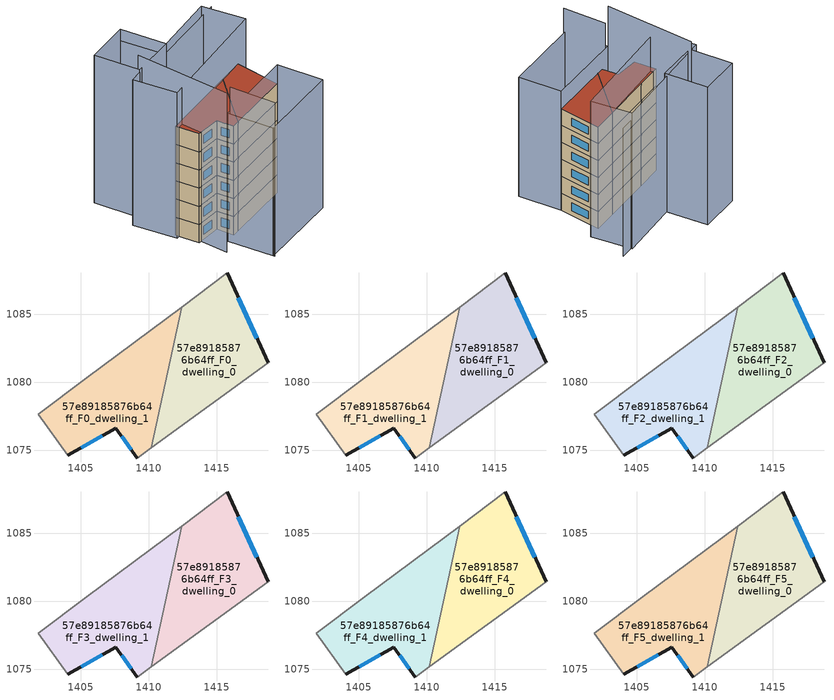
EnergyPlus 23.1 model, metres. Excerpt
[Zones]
57e89185876b64ff_F0_dwelling_0
 floor ground (EU_floor_Construction): 1415.77,1088.03 1418.77,1081.42 1410.2,1075.17 1412.41,1085.52 z0
 wall outside (EU_wall_Construction): 1418.77,1081.42 1415.77,1088.03 z0:3
 wall adiabatic (EU_wall_Construction): 1415.77,1088.03 1412.41,1085.52 / 1410.2,1075.17 1418.77,1081.42 z0:3
 wall to 57e89185876b64ff_F0_dwelling_1 (EU_wall_Construction): 1412.41,1085.52 1410.2,1075.17 z0:3
 window (EU_Window_Construction): 1417.94,1083.24 1416.6,1086.21 z0.83:2.17
57e89185876b64ff_F0_dwelling_1
 floor ground (EU_floor_Construction): 1412.41,1085.52 1410.2,1075.17 1409.16,1074.42 1407.56,1076.62 1404.06,1074.62 1401.86,1077.62 1405.46,1080.33 z0
 wall outside (EU_wall_Construction): 1404.06,1074.62 1407.56,1076.62 1409.16,1074.42 z0:3
 wall adiabatic (EU_wall_Construction): 1409.16,1074.42 1410.2,1075.17 / 1412.41,1085.52 1405.46,1080.33 1401.86,1077.62 1404.06,1074.62 z0:3
 window (EU_Window_Construction): 1408,1076.02 1408.72,1075.03 / 1405.02,1075.17 1406.6,1076.07 z0.83:2.17
57e89185876b64ff_F1_dwelling_0
 floor to 57e89185876b64ff_F0_dwelling_0 (EU_floor_Construction): 1415.77,1088.03 1418.77,1081.42 1410.2,1075.17 1412.41,1085.52 z3
 wall outside (EU_wall_Construction): 1418.77,1081.42 1415.77,1088.03 z3:6
 wall adiabatic (EU_wall_Construction): 1415.77,1088.03 1412.41,1085.52 / 1410.2,1075.17 1418.77,1081.42 z3:6
 wall to 57e89185876b64ff_F1_dwelling_1 (EU_wall_Construction): 1412.41,1085.52 1410.2,1075.17 z3:6
 window (EU_Window_Construction): 1417.94,1083.24 1416.6,1086.21 z3.83:5.17
57e89185876b64ff_F1_dwelling_1
 floor to 57e89185876b64ff_F0_dwelling_1 (EU_floor_Construction): 1412.41,1085.52 1410.2,1075.17 1409.16,1074.42 1407.56,1076.62 1404.06,1074.62 1401.86,1077.62 1405.46,1080.33 z3
 wall outside (EU_wall_Construction): 1404.06,1074.62 1407.56,1076.62 1409.16,1074.42 z3:6
 wall adiabatic (EU_wall_Construction): 1409.16,1074.42 1410.2,1075.17 / 1412.41,1085.52 1405.46,1080.33 1401.86,1077.62 1404.06,1074.62 z3:6
 window (EU_Window_Construction): 1408,1076.02 1408.72,1075.03 / 1405.02,1075.17 1406.6,1076.07 z3.83:5.17
57e89185876b64ff_F2_dwelling_0
 floor to 57e89185876b64ff_F1_dwelling_0 (EU_floor_Construction): 1415.77,1088.03 1418.77,1081.42 1410.2,1075.17 1412.41,1085.52 z6
 wall outside (EU_wall_Construction): 1418.77,1081.42 1415.77,1088.03 z6:9
 wall adiabatic (EU_wall_Construction): 1415.77,1088.03 1412.41,1085.52 / 1410.2,1075.17 1418.77,1081.42 z6:9
 wall to 57e89185876b64ff_F2_dwelling_1 (EU_wall_Construction): 1412.41,1085.52 1410.2,1075.17 z6:9
 window (EU_Window_Construction): 1417.94,1083.24 1416.6,1086.21 z6.83:8.17
57e89185876b64ff_F2_dwelling_1
 floor to 57e89185876b64ff_F1_dwelling_1 (EU_floor_Construction): 1412.41,1085.52 1410.2,1075.17 1409.16,1074.42 1407.56,1076.62 1404.06,1074.62 1401.86,1077.62 1405.46,1080.33 z6
 wall outside (EU_wall_Construction): 1404.06,1074.62 1407.56,1076.62 1409.16,1074.42 z6:9
 wall adiabatic (EU_wall_Construction): 1409.16,1074.42 1410.2,1075.17 / 1412.41,1085.52 1405.46,1080.33 1401.86,1077.62 1404.06,1074.62 z6:9
 window (EU_Window_Construction): 1408,1076.02 1408.72,1075.03 / 1405.02,1075.17 1406.6,1076.07 z6.83:8.17
57e89185876b64ff_F3_dwelling_0
 floor to 57e89185876b64ff_F2_dwelling_0 (EU_floor_Construction): 1415.77,1088.03 1418.77,1081.42 1410.2,1075.17 1412.41,1085.52 z9
 wall outside (EU_wall_Construction): 1418.77,1081.42 1415.77,1088.03 z9:12
 wall adiabatic (EU_wall_Construction): 1415.77,1088.03 1412.41,1085.52 / 1410.2,1075.17 1418.77,1081.42 z9:12
 wall to 57e89185876b64ff_F3_dwelling_1 (EU_wall_Construction): 1412.41,1085.52 1410.2,1075.17 z9:12
 window (EU_Window_Construction): 1417.94,1083.24 1416.6,1086.21 z9.83:11.17
57e89185876b64ff_F3_dwelling_1
 floor to 57e89185876b64ff_F2_dwelling_1 (EU_floor_Construction): 1412.41,1085.52 1410.2,1075.17 1409.16,1074.42 1407.56,1076.62 1404.06,1074.62 1401.86,1077.62 1405.46,1080.33 z9
 wall outside (EU_wall_Construction): 1404.06,1074.62 1407.56,1076.62 1409.16,1074.42 z9:12
 wall adiabatic (EU_wall_Construction): 1409.16,1074.42 1410.2,1075.17 / 1412.41,1085.52 1405.46,1080.33 1401.86,1077.62 1404.06,1074.62 z9:12
 window (EU_Window_Construction): 1408,1076.02 1408.72,1075.03 / 1405.02,1075.17 1406.6,1076.07 z9.83:11.17
57e89185876b64ff_F4_dwelling_0
 floor to 57e89185876b64ff_F3_dwelling_0 (EU_floor_Construction): 1415.77,1088.03 1418.77,1081.42 1410.2,1075.17 1412.41,1085.52 z12
 wall outside (EU_wall_Construction): 1418.77,1081.42 1415.77,1088.03 z12:15
 wall adiabatic (EU_wall_Construction): 1415.77,1088.03 1412.41,1085.52 / 1410.2,1075.17 1418.77,1081.42 z12:15
 wall to 57e89185876b64ff_F4_dwelling_1 (EU_wall_Construction): 1412.41,1085.52 1410.2,1075.17 z12:15
 window (EU_Window_Construction): 1417.94,1083.24 1416.6,1086.21 z12.83:14.17
57e89185876b64ff_F4_dwelling_1
 floor to 57e89185876b64ff_F3_dwelling_1 (EU_floor_Construction): 1412.41,1085.52 1410.2,1075.17 1409.16,1074.42 1407.56,1076.62 1404.06,1074.62 1401.86,1077.62 1405.46,1080.33 z12
 wall outside (EU_wall_Construction): 1404.06,1074.62 1407.56,1076.62 1409.16,1074.42 z12:15
 wall adiabatic (EU_wall_Construction): 1409.16,1074.42 1410.2,1075.17 / 1412.41,1085.52 1405.46,1080.33 1401.86,1077.62 1404.06,1074.62 z12:15
 window (EU_Window_Construction): 1408,1076.02 1408.72,1075.03 / 1405.02,1075.17 1406.6,1076.07 z12.83:14.17
57e89185876b64ff_F5_dwelling_0
 floor to 57e89185876b64ff_F4_dwelling_0 (EU_floor_Construction): 1415.77,1088.03 1418.77,1081.42 1410.2,1075.17 1412.41,1085.52 z15
 wall outside (EU_wall_Construction): 1418.77,1081.42 1415.77,1088.03 z15:18
 wall adiabatic (EU_wall_Construction): 1415.77,1088.03 1412.41,1085.52 / 1410.2,1075.17 1418.77,1081.42 z15:18
 wall to 57e89185876b64ff_F5_dwelling_1 (EU_wall_Construction): 1412.41,1085.52 1410.2,1075.17 z15:18
 window (EU_Window_Construction): 1417.94,1083.24 1416.6,1086.21 z15.83:17.17
 roof outside (EU_roof_Construction): 1418.77,1081.42 1415.77,1088.03 1412.41,1085.52 1410.2,1075.17 z18
57e89185876b64ff_F5_dwelling_1
 floor to 57e89185876b64ff_F4_dwelling_1 (EU_floor_Construction): 1412.41,1085.52 1410.2,1075.17 1409.16,1074.42 1407.56,1076.62 1404.06,1074.62 1401.86,1077.62 1405.46,1080.33 z15
 wall outside (EU_wall_Construction): 1404.06,1074.62 1407.56,1076.62 1409.16,1074.42 z15:18
 wall adiabatic (EU_wall_Construction): 1409.16,1074.42 1410.2,1075.17 / 1412.41,1085.52 1405.46,1080.33 1401.86,1077.62 1404.06,1074.62 z15:18
 window (EU_Window_Construction): 1408,1076.02 1408.72,1075.03 / 1405.02,1075.17 1406.6,1076.07 z15.83:17.17
 roof outside (EU_roof_Construction): 1410.2,1075.17 1412.41,1085.52 1405.46,1080.33 1401.86,1077.62 1404.06,1074.62 1407.56,1076.62 1409.16,1074.42 z18
shading: 1400.76,1093.64 1405.02,1087.82 / 1405.02,1087.82 1399.16,1083.53 / 1399.16,1083.53 1394.9,1089.35 / 1394.9,1089.35 1400.76,1093.64 z0:24.4; 1415.37,1096.01 1404.86,1088.03 / 1404.86,1088.03 1400.66,1093.56 z0:22.6; 1408.22,1073.46 1412.2,1067.51 z0:25.3; 1399.29,1084.36 1406.59,1070.95 z0:26.3; 1407.82,1073.44 1418.77,1081.42 / 1418.77,1081.42 1423.01,1075.6 / 1423.01,1075.6 1412.06,1067.61 / 1412.06,1067.61 1407.82,1073.44 z0:21.1; 1397.54,1082.25 1413.37,1094.83 / 1413.37,1094.83 1417.62,1089.5 / 1417.62,1089.5 1401.79,1076.91 / 1401.79,1076.91 1397.54,1082.25 z0:24
[Building]
EU S2 Campaign: North Axis=0; Terrain=City; Solar Distribution=FullExterior
[Site:Location]
Lyon-Bron: Latitude=45.75; Longitude=5; Time Zone=1; Elevation=198
[SizingPeriod:WeatherFileDays]
AnnualSizingPeriod: Begin Month=1; Begin Day of Month=1; End Month=12; End Day of Month=31; Day of Week for Start Day=Monday; Use Weather File Daylight Saving Period=No; Use Weather File Rain and Snow Indicators=No
[MATERIAL]
EU_InternalMass_Material: Roughness=MediumRough; Thickness=0.1; Conductivity=1; Density=1800; Specific Heat=900; Thermal Absorptance=0.9; Solar Absorptance=0.7; Visible Absorptance=0.7
[MATERIAL:NOMASS] Roughness=MediumRough; Thermal Absorptance=0.9; Solar Absorptance=0.7; Visible Absorptance=0.7
Name | Thermal Resistance
EU_wall_NoMass | 0.87146
EU_roof_NoMass | 0.842276
EU_floor_NoMass | 0.496999
[WINDOWMATERIAL:SIMPLEGLAZINGSYSTEM]
EU_Window_SimpleGlazing: UFactor=2.2525; Solar Heat Gain Coefficient=0.76; Visible Transmittance=0.76
[CONSTRUCTION]
EU_wall_Construction: EU_wall_NoMass
EU_roof_Construction: EU_roof_NoMass
EU_floor_Construction: EU_floor_NoMass
EU_Window_Construction: EU_Window_SimpleGlazing
EU_InternalMass_Construction: EU_InternalMass_Material
[ZONE] Type=1; Multiplier=1; Ceiling Height=autocalculate; Floor Area=autocalculate; Part of Total Floor Area=Yes
Name | Volume
57e89185876b64ff_F0_dwelling_0 | 156.835
57e89185876b64ff_F1_dwelling_0; 57e89185876b64ff_F2_dwelling_0; 57e89185876b64ff_F3_dwelling_0; 57e89185876b64ff_F4_dwelling_0; 57e89185876b64ff_F5_dwelling_0 | 156.834
57e89185876b64ff_F0_dwelling_1; 57e89185876b64ff_F1_dwelling_1; 57e89185876b64ff_F2_dwelling_1; 57e89185876b64ff_F3_dwelling_1; 57e89185876b64ff_F4_dwelling_1; 57e89185876b64ff_F5_dwelling_1 | 156.84
[INTERNALMASS] Construction=EU_InternalMass_Construction
Name | Zone or ZoneList | Surface Area
57e89185876b64ff_F0_dwelling_0_EU_InternalMass | 57e89185876b64ff_F0_dwelling_0 | 52.278
57e89185876b64ff_F0_dwelling_1_EU_InternalMass | 57e89185876b64ff_F0_dwelling_1 | 52.2803
57e89185876b64ff_F1_dwelling_0_EU_InternalMass | 57e89185876b64ff_F1_dwelling_0 | 52.278
57e89185876b64ff_F1_dwelling_1_EU_InternalMass | 57e89185876b64ff_F1_dwelling_1 | 52.2803
57e89185876b64ff_F2_dwelling_0_EU_InternalMass | 57e89185876b64ff_F2_dwelling_0 | 52.278
57e89185876b64ff_F2_dwelling_1_EU_InternalMass | 57e89185876b64ff_F2_dwelling_1 | 52.2803
57e89185876b64ff_F3_dwelling_0_EU_InternalMass | 57e89185876b64ff_F3_dwelling_0 | 52.278
57e89185876b64ff_F3_dwelling_1_EU_InternalMass | 57e89185876b64ff_F3_dwelling_1 | 52.2803
57e89185876b64ff_F4_dwelling_0_EU_InternalMass | 57e89185876b64ff_F4_dwelling_0 | 52.278
57e89185876b64ff_F4_dwelling_1_EU_InternalMass | 57e89185876b64ff_F4_dwelling_1 | 52.2803
57e89185876b64ff_F5_dwelling_0_EU_InternalMass | 57e89185876b64ff_F5_dwelling_0 | 52.278
57e89185876b64ff_F5_dwelling_1_EU_InternalMass | 57e89185876b64ff_F5_dwelling_1 | 52.2803
[OTHEREQUIPMENT] Fuel Type=Electricity; Design Level Calculation Method=Watts/Area; Power per Zone Floor Area=1; Fraction Latent=0; Fraction Radiant=0; Fraction Lost=0; Carbon Dioxide Generation Rate=0; EndUse Subcategory=EU_Step8_InternalGains
Name | Zone or ZoneList or Space or SpaceList | Schedule
EU_Step8_InternalGain_57e89185876b64ff_F0_dwelling_0_f000 | 57e89185876b64ff_F0_dwelling_0 | EU_Step8_GainSchedule_57e89185876b64ff_F0_dwelling_0_f000
EU_Step8_InternalGain_57e89185876b64ff_F0_dwelling_1_f000 | 57e89185876b64ff_F0_dwelling_1 | EU_Step8_GainSchedule_57e89185876b64ff_F0_dwelling_1_f000
EU_Step8_InternalGain_57e89185876b64ff_F1_dwelling_0_f000 | 57e89185876b64ff_F1_dwelling_0 | EU_Step8_GainSchedule_57e89185876b64ff_F1_dwelling_0_f000
EU_Step8_InternalGain_57e89185876b64ff_F1_dwelling_1_f000 | 57e89185876b64ff_F1_dwelling_1 | EU_Step8_GainSchedule_57e89185876b64ff_F1_dwelling_1_f000
EU_Step8_InternalGain_57e89185876b64ff_F2_dwelling_0_f000 | 57e89185876b64ff_F2_dwelling_0 | EU_Step8_GainSchedule_57e89185876b64ff_F2_dwelling_0_f000
EU_Step8_InternalGain_57e89185876b64ff_F2_dwelling_1_f000 | 57e89185876b64ff_F2_dwelling_1 | EU_Step8_GainSchedule_57e89185876b64ff_F2_dwelling_1_f000
EU_Step8_InternalGain_57e89185876b64ff_F3_dwelling_0_f000 | 57e89185876b64ff_F3_dwelling_0 | EU_Step8_GainSchedule_57e89185876b64ff_F3_dwelling_0_f000
EU_Step8_InternalGain_57e89185876b64ff_F3_dwelling_1_f000 | 57e89185876b64ff_F3_dwelling_1 | EU_Step8_GainSchedule_57e89185876b64ff_F3_dwelling_1_f000
EU_Step8_InternalGain_57e89185876b64ff_F4_dwelling_0_f000 | 57e89185876b64ff_F4_dwelling_0 | EU_Step8_GainSchedule_57e89185876b64ff_F4_dwelling_0_f000
EU_Step8_InternalGain_57e89185876b64ff_F4_dwelling_1_f000 | 57e89185876b64ff_F4_dwelling_1 | EU_Step8_GainSchedule_57e89185876b64ff_F4_dwelling_1_f000
EU_Step8_InternalGain_57e89185876b64ff_F5_dwelling_0_f000 | 57e89185876b64ff_F5_dwelling_0 | EU_Step8_GainSchedule_57e89185876b64ff_F5_dwelling_0_f000
EU_Step8_InternalGain_57e89185876b64ff_F5_dwelling_1_f000 | 57e89185876b64ff_F5_dwelling_1 | EU_Step8_GainSchedule_57e89185876b64ff_F5_dwelling_1_f000
[ZONEVENTILATION:DESIGNFLOWRATE] Schedule=EU_AlwaysOn; Design Flow Rate Calculation Method=AirChanges/Hour; Air Changes per Hour=0.425; Ventilation Type=Natural; Fan Pressure Rise=0; Fan Total Efficiency=1; Constant Term Coefficient=1; Temperature Term Coefficient=0; Velocity Term Coefficient=0; Velocity Squared Term Coefficient=0; Minimum Indoor Temperature=-100; Maximum Indoor Temperature=100; Delta Temperature=-100; Minimum Outdoor Temperature=-100; Maximum Outdoor Temperature=100; Maximum Wind Speed=40
Name | Zone or ZoneList or Space or SpaceList
EU_ConstantAir_57e89185876b64ff_F0_dwelling_0 | 57e89185876b64ff_F0_dwelling_0
EU_ConstantAir_57e89185876b64ff_F0_dwelling_1 | 57e89185876b64ff_F0_dwelling_1
EU_ConstantAir_57e89185876b64ff_F1_dwelling_0 | 57e89185876b64ff_F1_dwelling_0
EU_ConstantAir_57e89185876b64ff_F1_dwelling_1 | 57e89185876b64ff_F1_dwelling_1
EU_ConstantAir_57e89185876b64ff_F2_dwelling_0 | 57e89185876b64ff_F2_dwelling_0
EU_ConstantAir_57e89185876b64ff_F2_dwelling_1 | 57e89185876b64ff_F2_dwelling_1
EU_ConstantAir_57e89185876b64ff_F3_dwelling_0 | 57e89185876b64ff_F3_dwelling_0
EU_ConstantAir_57e89185876b64ff_F3_dwelling_1 | 57e89185876b64ff_F3_dwelling_1
EU_ConstantAir_57e89185876b64ff_F4_dwelling_0 | 57e89185876b64ff_F4_dwelling_0
EU_ConstantAir_57e89185876b64ff_F4_dwelling_1 | 57e89185876b64ff_F4_dwelling_1
EU_ConstantAir_57e89185876b64ff_F5_dwelling_0 | 57e89185876b64ff_F5_dwelling_0
EU_ConstantAir_57e89185876b64ff_F5_dwelling_1 | 57e89185876b64ff_F5_dwelling_1
[HVACTEMPLATE:THERMOSTAT] Constant Heating Setpoint=20; Constant Cooling Setpoint=50
EU_HeatOnly_57e89185876b64ff_F0_dwelling_0; EU_HeatOnly_57e89185876b64ff_F0_dwelling_1; EU_HeatOnly_57e89185876b64ff_F1_dwelling_0; EU_HeatOnly_57e89185876b64ff_F1_dwelling_1; EU_HeatOnly_57e89185876b64ff_F2_dwelling_0; EU_HeatOnly_57e89185876b64ff_F2_dwelling_1; EU_HeatOnly_57e89185876b64ff_F3_dwelling_0; EU_HeatOnly_57e89185876b64ff_F3_dwelling_1; EU_HeatOnly_57e89185876b64ff_F4_dwelling_0; EU_HeatOnly_57e89185876b64ff_F4_dwelling_1; EU_HeatOnly_57e89185876b64ff_F5_dwelling_0; EU_HeatOnly_57e89185876b64ff_F5_dwelling_1
[HVACTEMPLATE:ZONE:IDEALLOADSAIRSYSTEM] System Availability Schedule=EU_AlwaysOn; Maximum Heating Supply Air Temperature=50; Minimum Cooling Supply Air Temperature=13; Maximum Heating Supply Air Humidity Ratio=0.0156; Minimum Cooling Supply Air Humidity Ratio=0.0077; Heating Limit=NoLimit; Cooling Limit=NoLimit; Heating Availability Schedule=EU_AlwaysOn; Cooling Availability Schedule=EU_CoolingOff; Dehumidification Control Type=ConstantSensibleHeatRatio; Cooling Sensible Heat Ratio=0.7; Dehumidification Setpoint=60; Humidification Control Type=None; Humidification Setpoint=30; Outdoor Air Method=None; Outdoor Air Flow Rate per Person=0.00944; Outdoor Air Flow Rate per Zone Floor Area=0; Outdoor Air Flow Rate per Zone=0; Demand Controlled Ventilation Type=None; Outdoor Air Economizer Type=NoEconomizer; Heat Recovery Type=None; Sensible Heat Recovery Effectiveness=0.7; Latent Heat Recovery Effectiveness=0.65
Name | Template Thermostat
57e89185876b64ff_F0_dwelling_0 | EU_HeatOnly_57e89185876b64ff_F0_dwelling_0
57e89185876b64ff_F0_dwelling_1 | EU_HeatOnly_57e89185876b64ff_F0_dwelling_1
57e89185876b64ff_F1_dwelling_0 | EU_HeatOnly_57e89185876b64ff_F1_dwelling_0
57e89185876b64ff_F1_dwelling_1 | EU_HeatOnly_57e89185876b64ff_F1_dwelling_1
57e89185876b64ff_F2_dwelling_0 | EU_HeatOnly_57e89185876b64ff_F2_dwelling_0
57e89185876b64ff_F2_dwelling_1 | EU_HeatOnly_57e89185876b64ff_F2_dwelling_1
57e89185876b64ff_F3_dwelling_0 | EU_HeatOnly_57e89185876b64ff_F3_dwelling_0
57e89185876b64ff_F3_dwelling_1 | EU_HeatOnly_57e89185876b64ff_F3_dwelling_1
57e89185876b64ff_F4_dwelling_0 | EU_HeatOnly_57e89185876b64ff_F4_dwelling_0
57e89185876b64ff_F4_dwelling_1 | EU_HeatOnly_57e89185876b64ff_F4_dwelling_1
57e89185876b64ff_F5_dwelling_0 | EU_HeatOnly_57e89185876b64ff_F5_dwelling_0
57e89185876b64ff_F5_dwelling_1 | EU_HeatOnly_57e89185876b64ff_F5_dwelling_1
[SIZING:ZONE] Zone Cooling Design Supply Air Temperature Input Method=SupplyAirTemperature; Zone Cooling Design Supply Air Temperature=13; Zone Heating Design Supply Air Temperature Input Method=SupplyAirTemperature; Zone Heating Design Supply Air Temperature=50; Zone Cooling Design Supply Air Humidity Ratio=0.008; Zone Heating Design Supply Air Humidity Ratio=0.008; Cooling Design Air Flow Method=DesignDay; Cooling Design Air Flow Rate=0; Cooling Minimum Air Flow per Zone Floor Area=0.000762; Cooling Minimum Air Flow=0; Cooling Minimum Air Flow Fraction=0.2; Heating Design Air Flow Method=DesignDay; Heating Design Air Flow Rate=0; Heating Maximum Air Flow per Zone Floor Area=0.002032; Heating Maximum Air Flow=0.141576; Heating Maximum Air Flow Fraction=0.3; Account for Dedicated Outdoor Air System=No; Dedicated Outdoor Air System Control Strategy=NeutralSupplyAir; Dedicated Outdoor Air Low Setpoint Temperature for Design=autosize; Dedicated Outdoor Air High Setpoint Temperature for Design=autosize; Zone Load Sizing Method=Sensible Load Only No Latent Load; Zone Latent Cooling Design Supply Air Humidity Ratio Input Method=HumidityRatioDifference; Zone Cooling Design Supply Air Humidity Ratio Difference=0.005; Zone Latent Heating Design Supply Air Humidity Ratio Input Method=HumidityRatioDifference; Zone Humidification Design Supply Air Humidity Ratio Difference=0.005
57e89185876b64ff_F0_dwelling_0; 57e89185876b64ff_F0_dwelling_1; 57e89185876b64ff_F1_dwelling_0; 57e89185876b64ff_F1_dwelling_1; 57e89185876b64ff_F2_dwelling_0; 57e89185876b64ff_F2_dwelling_1; 57e89185876b64ff_F3_dwelling_0; 57e89185876b64ff_F3_dwelling_1; 57e89185876b64ff_F4_dwelling_0; 57e89185876b64ff_F4_dwelling_1; 57e89185876b64ff_F5_dwelling_0; 57e89185876b64ff_F5_dwelling_1
[SCHEDULE:CONSTANT]
Name | Hourly Value
EU_AlwaysOn | 1
EU_CoolingOff | 0
[SCHEDULE:FILE] Column Number=1; Rows to Skip at Top=0; Number of Hours of Data=8760; Column Separator=Comma; Interpolate to Timestep=No; Minutes per Item=60; Adjust Schedule for Daylight Savings=Yes
Name | File
EU_Step8_GainSchedule_57e89185876b64ff_F0_dwelling_0_f000 | ../../schedules/57e89185876b64ff/57e89185876b64ff_F0_dwelling_0_f000_gain.csv
EU_Step8_GainSchedule_57e89185876b64ff_F0_dwelling_1_f000 | ../../schedules/57e89185876b64ff/57e89185876b64ff_F0_dwelling_1_f000_gain.csv
EU_Step8_GainSchedule_57e89185876b64ff_F1_dwelling_0_f000 | ../../schedules/57e89185876b64ff/57e89185876b64ff_F1_dwelling_0_f000_gain.csv
EU_Step8_GainSchedule_57e89185876b64ff_F1_dwelling_1_f000 | ../../schedules/57e89185876b64ff/57e89185876b64ff_F1_dwelling_1_f000_gain.csv
EU_Step8_GainSchedule_57e89185876b64ff_F2_dwelling_0_f000 | ../../schedules/57e89185876b64ff/57e89185876b64ff_F2_dwelling_0_f000_gain.csv
EU_Step8_GainSchedule_57e89185876b64ff_F2_dwelling_1_f000 | ../../schedules/57e89185876b64ff/57e89185876b64ff_F2_dwelling_1_f000_gain.csv
EU_Step8_GainSchedule_57e89185876b64ff_F3_dwelling_0_f000 | ../../schedules/57e89185876b64ff/57e89185876b64ff_F3_dwelling_0_f000_gain.csv
EU_Step8_GainSchedule_57e89185876b64ff_F3_dwelling_1_f000 | ../../schedules/57e89185876b64ff/57e89185876b64ff_F3_dwelling_1_f000_gain.csv
EU_Step8_GainSchedule_57e89185876b64ff_F4_dwelling_0_f000 | ../../schedules/57e89185876b64ff/57e89185876b64ff_F4_dwelling_0_f000_gain.csv
EU_Step8_GainSchedule_57e89185876b64ff_F4_dwelling_1_f000 | ../../schedules/57e89185876b64ff/57e89185876b64ff_F4_dwelling_1_f000_gain.csv
EU_Step8_GainSchedule_57e89185876b64ff_F5_dwelling_0_f000 | ../../schedules/57e89185876b64ff/57e89185876b64ff_F5_dwelling_0_f000_gain.csv
EU_Step8_GainSchedule_57e89185876b64ff_F5_dwelling_1_f000 | ../../schedules/57e89185876b64ff/57e89185876b64ff_F5_dwelling_1_f000_gain.csv
